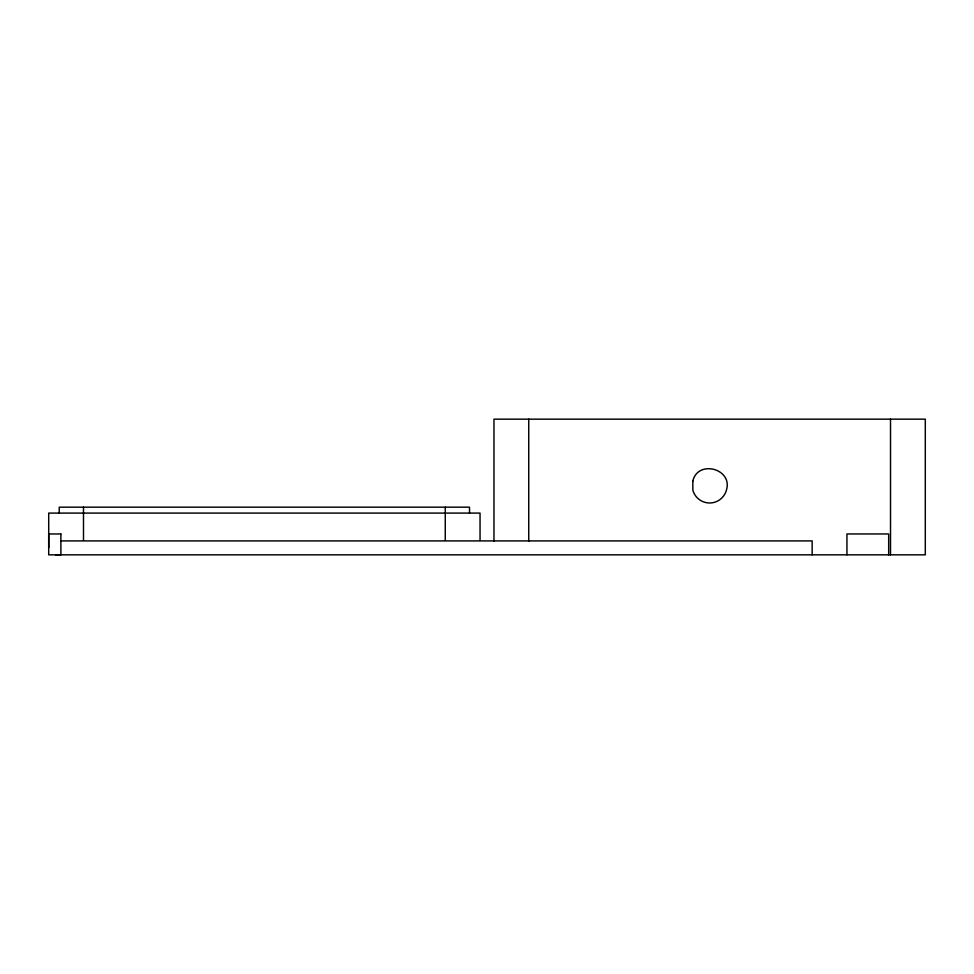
<?xml version="1.0" encoding="UTF-8"?>
<svg xmlns="http://www.w3.org/2000/svg" width="974" height="974" viewBox="0 0 974 974"><rect width="100%" height="100%" fill="white"/><g stroke="black" fill="none" stroke-linecap="round" stroke-linejoin="round"><path stroke-width="1.46" d="M812.158 554.827L812.158 540.911L60.887 540.911M55.664 554.827L925.3 554.827L925.3 419.161L493.964 419.161L493.964 541.264M890.516 419.161L890.516 554.827M888.678 554.827L888.678 533.959L846.942 533.959L846.942 554.827M528.748 419.161L528.748 541.264M480.048 540.314L480.048 513.091L48.712 513.091L48.712 547.875M469.517 513.091L469.517 507.174L59.231 507.174L59.231 513.091M445.264 507.174L445.264 540.314M83.496 507.174L83.496 540.314M692.831 481.107L692.831 490.105A17.398 17.398 0 0 0 726.434 490.105C733.032 468.75 697.798 459.302 692.831 481.107M60.887 533.959L48.7 533.959L48.712 554.839L60.899 554.827L60.887 533.959"/></g></svg>
